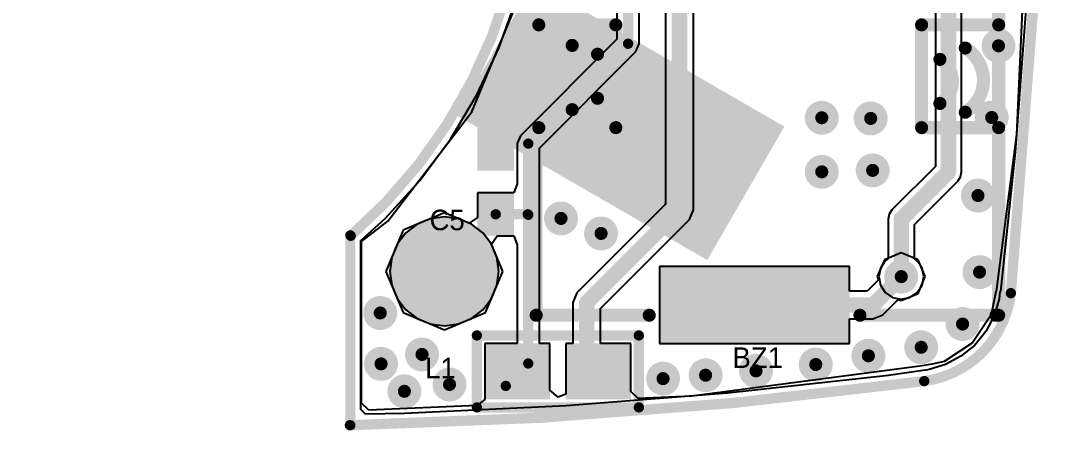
# Model space of a CAD drawing. Header units: millimetres. Extents: x 60.9 to 110.6, y 34.2 to 69.3.
# Drawn here: x 60.89 to 80.97, y 34.18 to 42.15 of the extents above; entities that cross this region are included whole.
import ezdxf

# ---------------------------------------------------------------- set-up
doc = ezdxf.new("R2010")
doc.units = ezdxf.units.MM
for name, color, linetype in [('BottomLayer', 5, 'Continuous'), ('BottomSolder', 6, 'Continuous'), ('KeepOutLayer', 6, 'Continuous'), ('MultiLayer', 9, 'Continuous'), ('TopLayer', 1, 'Continuous'), ('TopOverlay', 2, 'Continuous'), ('TopPaste', 8, 'Continuous'), ('TopSolder', 216, 'Continuous'), ('ViaHoleLayer', 16, 'Continuous')]:
    doc.layers.add(name, color=color, linetype=linetype)

# ---------------------------------------------------------------- blocks, each defined once
blk = doc.blocks.new('BUZZER_9X9_2')
at = {"layer": 'TopLayer'}
for points in [[(-0.65, -1.75), (0.65, -1.75), (-0.65, 1.75), (0.65, 1.75)], [(8.05, -1.75), (9.35, -1.75), (8.05, 1.75), (9.35, 1.75)]]:
    blk.add_solid(points, dxfattribs=at)
at = {"layer": 'TopOverlay', "const_width": 0.254}
for points in [[(8.9, 4.75), (-0.1, 4.75)], [(-0.1, 2.1), (-0.1, 4.75)], [(3.25, 3.25), (3.25, 4.75)], [(5.25, 3.25), (5.25, 4.75)], [(8.9, 2.05), (8.9, 4.7)], [(5.25, 3.25), (3.25, 3.25)], [(-0.1, -4.25), (-0.1, -2.05)], [(8.9, -4.25), (8.9, -2.05)], [(5.25, -2.7), (3.25, -2.7)], [(3.25, -4.2), (3.25, -2.7)], [(5.25, -4.2), (5.25, -2.7)], [(8.9, -4.25), (-0.1, -4.25)]]:
    blk.add_lwpolyline(points, dxfattribs=at)
at = {"layer": 'TopOverlay', "const_width": 0.127}
for points in [[(-0.163, 4.75, 1), (-0.036, 4.75, 1)], [(-0.163, 4.75, 1), (-0.036, 4.75, 1)], [(3.186, 4.75, 1), (3.313, 4.75, 1)], [(5.186, 4.75, 1), (5.313, 4.75, 1)], [(8.836, 4.75, 1), (8.963, 4.75, 1)], [(8.836, 4.7, 1), (8.963, 4.7, 1)], [(3.637, 4.1, 1), (3.764, 4.1, 1)], [(4.887, 4.1, 1), (5.014, 4.1, 1)], [(3.858, 3.607, 1), (3.985, 3.607, 1)], [(4.715, 3.607, 1), (4.842, 3.607, 1)], [(3.186, 3.25, 1), (3.313, 3.25, 1)], [(3.186, 3.25, 1), (3.313, 3.25, 1)], [(5.186, 3.25, 1), (5.313, 3.25, 1)], [(5.186, 3.25, 1), (5.313, 3.25, 1)], [(-0.163, 2.1, 1), (-0.036, 2.1, 1)], [(8.836, 2.05, 1), (8.963, 2.05, 1)], [(-0.163, -2.05, 1), (-0.036, -2.05, 1)], [(8.836, -2.05, 1), (8.963, -2.05, 1)], [(3.186, -2.7, 1), (3.313, -2.7, 1)], [(3.186, -2.7, 1), (3.313, -2.7, 1)], [(5.186, -2.7, 1), (5.313, -2.7, 1)], [(5.186, -2.7, 1), (5.313, -2.7, 1)], [(3.758, -3.057, 1), (3.885, -3.057, 1)], [(4.615, -3.057, 1), (4.742, -3.057, 1)], [(3.586, -3.55, 1), (3.713, -3.55, 1)], [(4.836, -3.55, 1), (4.963, -3.55, 1)], [(-0.163, -4.25, 1), (-0.036, -4.25, 1)], [(-0.163, -4.25, 1), (-0.036, -4.25, 1)], [(3.186, -4.2, 1), (3.313, -4.2, 1)], [(5.186, -4.2, 1), (5.313, -4.2, 1)], [(8.836, -4.25, 1), (8.963, -4.25, 1)], [(8.836, -4.25, 1), (8.963, -4.25, 1)]]:
    blk.add_lwpolyline(points, format="xyb", close=True, dxfattribs=at)
at = {"layer": 'TopOverlay', "const_width": 0.254}
for points in [[(3.7, 4.1, -0.56619), (4.95, 4.1)], [(3.921, 3.607, -0.566188), (4.779, 3.607)], [(4.679, -3.057, -0.566188), (3.821, -3.057)], [(4.9, -3.55, -0.56619), (3.65, -3.55)]]:
    blk.add_lwpolyline(points, format="xyb", dxfattribs=at)
at = {"layer": 'TopPaste'}
for points in [[(-0.65, -1.75), (0.65, -1.75), (-0.65, 1.75), (0.65, 1.75)], [(8.05, -1.75), (9.35, -1.75), (8.05, 1.75), (9.35, 1.75)]]:
    blk.add_solid(points, dxfattribs=at)
at = {"layer": 'TopSolder'}
for points in [[(-0.752, -1.852), (0.752, -1.852), (-0.752, 1.852), (0.752, 1.852)], [(7.948, -1.852), (9.452, -1.852), (7.948, 1.852), (9.452, 1.852)]]:
    blk.add_solid(points, dxfattribs=at)
blk = doc.blocks.new('0402_20')
at = {"layer": 'TopLayer'}
for points in [[(-0.9525, -0.254), (-0.3175, -0.254), (-0.9525, 0.254), (-0.3175, 0.254)], [(0.3175, -0.254), (0.9525, -0.254), (0.3175, 0.254), (0.9525, 0.254)]]:
    blk.add_solid(points, dxfattribs=at)
at = {"layer": 'TopPaste'}
for points in [[(-0.9525, -0.254), (-0.3175, -0.254), (-0.9525, 0.254), (-0.3175, 0.254)], [(0.3175, -0.254), (0.9525, -0.254), (0.3175, 0.254), (0.9525, 0.254)]]:
    blk.add_solid(points, dxfattribs=at)
at = {"layer": 'TopSolder'}
for points in [[(-1.0541, -0.3556), (-0.2159, -0.3556), (-1.0541, 0.3556), (-0.2159, 0.3556)], [(0.2159, -0.3556), (1.0541, -0.3556), (0.2159, 0.3556), (1.0541, 0.3556)]]:
    blk.add_solid(points, dxfattribs=at)
blk = doc.blocks.new('0603_26')
at = {"layer": 'TopLayer'}
for points in [[(-1.321, -0.445), (-0.254, -0.445), (-1.321, 0.445), (-0.254, 0.445)], [(0.254, -0.445), (1.321, -0.445), (0.254, 0.445), (1.321, 0.445)]]:
    blk.add_solid(points, dxfattribs=at)
at = {"layer": 'TopOverlay', "const_width": 0.2}
for points in [[(-1.576, 0.7), (1.576, 0.7)], [(-1.576, -0.7), (-1.576, 0.7)], [(1.576, -0.7), (1.576, 0.7)], [(-1.576, -0.7), (1.576, -0.7)]]:
    blk.add_lwpolyline(points, dxfattribs=at)
at = {"layer": 'TopOverlay', "const_width": 0.1}
for points in [[(-1.626, 0.7, 1), (-1.526, 0.7, 1)], [(-1.626, 0.7, 1), (-1.526, 0.7, 1)], [(1.526, 0.7, 1), (1.626, 0.7, 1)], [(1.526, 0.7, 1), (1.626, 0.7, 1)], [(-1.626, -0.7, 1), (-1.526, -0.7, 1)], [(-1.626, -0.7, 1), (-1.526, -0.7, 1)], [(1.526, -0.7, 1), (1.626, -0.7, 1)], [(1.526, -0.7, 1), (1.626, -0.7, 1)]]:
    blk.add_lwpolyline(points, format="xyb", close=True, dxfattribs=at)
at = {"layer": 'TopPaste'}
for points in [[(-1.321, -0.445), (-0.254, -0.445), (-1.321, 0.445), (-0.254, 0.445)], [(0.254, -0.445), (1.321, -0.445), (0.254, 0.445), (1.321, 0.445)]]:
    blk.add_solid(points, dxfattribs=at)
at = {"layer": 'TopSolder'}
for points in [[(-1.422, -0.546), (-0.152, -0.546), (-1.422, 0.546), (-0.152, 0.546)], [(0.152, -0.546), (1.422, -0.546), (0.152, 0.546), (1.422, 0.546)]]:
    blk.add_solid(points, dxfattribs=at)

msp = doc.modelspace()

# ---------------------------------------------------------------- linework, layer by layer
at = {"layer": 'BottomLayer'}
for p, q in [((78.691, 44.462), (78.691, 39.315)), ((79.201, 39.21), (79.201, 44.357)), ((80.478, 42.703), (80.242, 39.592)), ((70.195, 41.615), (70.533, 42.559)), ((69.767, 40.709), (70.195, 41.615)), ((69.252, 39.85), (69.767, 40.709)), ((68.655, 39.045), (69.252, 39.85)), ((80.242, 39.592), (79.955, 36.882)), ((78.691, 39.315), (77.846, 38.47)), ((79.181, 39.112), (79.201, 39.21)), ((67.982, 38.302), (68.655, 39.045)), ((78.281, 38.185), (79.126, 39.029)), ((79.126, 39.029), (79.181, 39.112)), ((77.791, 38.388), (77.771, 38.29)), ((77.846, 38.47), (77.791, 38.388)), ((67.508, 37.873), (67.982, 38.302)), ((68.605, 38.194), (68.386, 38.025)), ((68.86, 38.299), (68.605, 38.194)), ((69.134, 38.335), (68.86, 38.299)), ((69.409, 38.299), (69.134, 38.335)), ((69.664, 38.194), (69.409, 38.299)), ((69.883, 38.025), (69.664, 38.194)), ((77.771, 38.29), (77.771, 37.52)), ((78.281, 37.52), (78.281, 38.185)), ((68.386, 38.025), (68.217, 37.806)), ((70.052, 37.806), (69.883, 38.025)), ((67.508, 34.588), (67.508, 37.873)), ((68.217, 37.806), (68.111, 37.55)), ((70.157, 37.55), (70.052, 37.806)), ((68.111, 37.55), (68.075, 37.276)), ((70.193, 37.276), (70.157, 37.55)), ((77.716, 37.483), (77.621, 37.34)), ((77.771, 37.52), (77.716, 37.483)), ((78.336, 37.483), (78.281, 37.52)), ((78.431, 37.34), (78.336, 37.483)), ((68.075, 37.276), (68.111, 37.002)), ((70.157, 37.002), (70.193, 37.276)), ((77.621, 37.34), (77.587, 37.173)), ((77.587, 37.173), (77.621, 37.005)), ((78.465, 37.173), (78.431, 37.34)), ((78.431, 37.005), (78.465, 37.173)), ((68.111, 37.002), (68.217, 36.747)), ((70.052, 36.747), (70.157, 37.002)), ((77.621, 37.005), (77.716, 36.862)), ((78.336, 36.862), (78.431, 37.005)), ((68.217, 36.747), (68.386, 36.527)), ((69.883, 36.527), (70.052, 36.747)), ((77.716, 36.862), (77.858, 36.767)), ((77.858, 36.767), (78.026, 36.734)), ((78.026, 36.734), (78.194, 36.767)), ((78.194, 36.767), (78.336, 36.862)), ((79.948, 36.876), (79.934, 36.738)), ((79.955, 36.882), (79.948, 36.876)), ((79.948, 36.876), (79.948, 36.876)), ((79.934, 36.738), (79.835, 36.409)), ((68.386, 36.527), (68.605, 36.359)), ((68.605, 36.359), (68.86, 36.253)), ((69.409, 36.253), (69.664, 36.359)), ((69.664, 36.359), (69.883, 36.527)), ((79.835, 36.409), (79.673, 36.106)), ((68.86, 36.253), (69.134, 36.217)), ((69.134, 36.217), (69.409, 36.253)), ((79.673, 36.106), (79.455, 35.841)), ((79.455, 35.841), (79.189, 35.623)), ((79.189, 35.623), (78.886, 35.461)), ((78.445, 35.347), (77.777, 35.252)), ((78.446, 35.35), (78.445, 35.347)), ((78.511, 35.356), (78.446, 35.35)), ((78.57, 35.365), (78.511, 35.356)), ((78.886, 35.461), (78.57, 35.365)), ((77.777, 35.252), (74.646, 34.906)), ((74.646, 34.906), (71.506, 34.659)), ((67.598, 34.499), (67.508, 34.588)), ((71.506, 34.659), (68.36, 34.511)), ((68.36, 34.511), (67.598, 34.499))]:
    msp.add_line(p, q, dxfattribs=at)
at = {"layer": 'BottomLayer', "const_width": 0.3}
for points in [[(78.946, 39.21), (78.946, 44.462)], [(78.026, 38.29), (78.946, 39.21)], [(78.026, 37.173), (78.026, 38.29)]]:
    msp.add_lwpolyline(points, dxfattribs=at)
at = {"layer": 'BottomLayer'}
for points, const_width in [([(79.753, 41.663, 1), (80.084, 41.663, 1)], 0.33), ([(76.314, 40.264, 1), (76.644, 40.264, 1)], 0.33), ([(77.267, 40.251, 1), (77.597, 40.251, 1)], 0.33), ([(79.621, 40.269, 1), (79.951, 40.269, 1)], 0.33), ([(77.305, 39.24, 1), (77.635, 39.24, 1)], 0.33), ([(76.314, 39.212, 1), (76.644, 39.212, 1)], 0.33), ([(78.871, 39.21, 1), (79.021, 39.21, 1)], 0.15), ([(78.871, 39.21, 1), (79.021, 39.21, 1)], 0.15), ([(79.355, 38.75, 1), (79.685, 38.75, 1)], 0.33), ([(71.239, 38.305, 1), (71.569, 38.305, 1)], 0.33), ([(77.951, 38.29, 1), (78.101, 38.29, 1)], 0.15), ([(77.951, 38.29, 1), (78.101, 38.29, 1)], 0.15), ([(68.659, 37.276, 1), (69.609, 37.276, 1)], 0.95), ([(72.019, 38.013, 1), (72.349, 38.013, 1)], 0.33), ([(79.385, 37.261, 1), (79.715, 37.261, 1)], 0.33), ([(77.861, 37.173, 1), (78.191, 37.173, 1)], 0.33), ([(77.951, 37.173, 1), (78.101, 37.173, 1)], 0.15), ([(67.721, 36.466, 1), (68.052, 36.466, 1)], 0.33), ([(79.055, 36.251, 1), (79.385, 36.251, 1)], 0.33), ([(68.534, 35.659, 1), (68.864, 35.659, 1)], 0.33), ([(77.221, 35.633, 1), (77.551, 35.633, 1)], 0.33), ([(78.25, 35.798, 1), (78.58, 35.798, 1)], 0.33), ([(67.737, 35.476, 1), (68.067, 35.476, 1)], 0.33), ([(76.197, 35.463, 1), (76.528, 35.463, 1)], 0.33), ([(74.054, 35.255, 1), (74.384, 35.255, 1)], 0.33), ([(75.034, 35.339, 1), (75.364, 35.339, 1)], 0.33), ([(69.07, 35.075, 1), (69.4, 35.075, 1)], 0.33), ([(73.226, 35.189, 1), (73.556, 35.189, 1)], 0.33), ([(68.191, 34.942, 1), (68.521, 34.942, 1)], 0.33)]:
    msp.add_lwpolyline(points, format="xyb", close=True, dxfattribs=dict(at, const_width=const_width))
msp.add_solid([(75.751, 40.093), (70.879, 42.906), (74.251, 37.495), (69.379, 40.308)], dxfattribs=at)
at = {"layer": 'BottomSolder', "const_width": 1.052}
msp.add_lwpolyline([(68.609, 37.276, 1), (69.66, 37.276, 1)], format="xyb", close=True, dxfattribs=at)
at = {"layer": 'BottomSolder'}
msp.add_solid([(75.751, 40.093), (70.883, 42.904), (74.251, 37.495), (69.383, 40.306)], dxfattribs=at)
at = {"layer": 'KeepOutLayer', "const_width": 0.2}
for points in [[(80.159, 61.025, -0.058605), (80.159, 36.851)], [(60.988, 55.521, -0.685793), (67.312, 37.968)], [(80.159, 36.851, -0.342893), (78.474, 35.14)], [(78.473, 35.14, -0.027919), (67.296, 34.282)]]:
    msp.add_lwpolyline(points, format="xyb", dxfattribs=at)
msp.add_lwpolyline([(67.304, 34.282), (67.304, 37.977)], dxfattribs=at)
at = {"layer": 'KeepOutLayer', "const_width": 0.1}
for points in [[(67.254, 37.977, 1), (67.354, 37.977, 1)], [(67.262, 37.968, 1), (67.362, 37.968, 1)], [(80.109, 36.851, 1), (80.209, 36.851, 1)], [(80.109, 36.851, 1), (80.209, 36.851, 1)], [(78.423, 35.14, 1), (78.523, 35.14, 1)], [(78.424, 35.14, 1), (78.524, 35.14, 1)], [(67.246, 34.282, 1), (67.346, 34.282, 1)], [(67.254, 34.282, 1), (67.354, 34.282, 1)]]:
    msp.add_lwpolyline(points, format="xyb", close=True, dxfattribs=at)
at = {"layer": 'MultiLayer'}
for points, const_width in [([(79.753, 41.663, 1), (80.084, 41.663, 1)], 0.33), ([(76.314, 40.264, 1), (76.644, 40.264, 1)], 0.33), ([(77.267, 40.251, 1), (77.597, 40.251, 1)], 0.33), ([(79.621, 40.269, 1), (79.951, 40.269, 1)], 0.33), ([(77.305, 39.24, 1), (77.635, 39.24, 1)], 0.33), ([(76.314, 39.212, 1), (76.644, 39.212, 1)], 0.33), ([(79.355, 38.75, 1), (79.685, 38.75, 1)], 0.33), ([(71.239, 38.305, 1), (71.569, 38.305, 1)], 0.33), ([(68.659, 37.276, 1), (69.609, 37.276, 1)], 0.95), ([(72.019, 38.013, 1), (72.349, 38.013, 1)], 0.33), ([(79.385, 37.261, 1), (79.715, 37.261, 1)], 0.33), ([(77.861, 37.173, 1), (78.191, 37.173, 1)], 0.33), ([(67.721, 36.466, 1), (68.052, 36.466, 1)], 0.33), ([(79.055, 36.251, 1), (79.385, 36.251, 1)], 0.33), ([(68.534, 35.659, 1), (68.864, 35.659, 1)], 0.33), ([(77.221, 35.633, 1), (77.551, 35.633, 1)], 0.33), ([(78.25, 35.798, 1), (78.58, 35.798, 1)], 0.33), ([(67.737, 35.476, 1), (68.067, 35.476, 1)], 0.33), ([(76.197, 35.463, 1), (76.528, 35.463, 1)], 0.33), ([(74.054, 35.255, 1), (74.384, 35.255, 1)], 0.33), ([(75.034, 35.339, 1), (75.364, 35.339, 1)], 0.33), ([(69.07, 35.075, 1), (69.4, 35.075, 1)], 0.33), ([(73.226, 35.189, 1), (73.556, 35.189, 1)], 0.33), ([(68.191, 34.942, 1), (68.521, 34.942, 1)], 0.33)]:
    msp.add_lwpolyline(points, format="xyb", close=True, dxfattribs=dict(at, const_width=const_width))
at = {"layer": 'TopLayer'}
for p, q in [((80.502, 45.192), (80.272, 39.937)), ((72.493, 43.459), (72.493, 41.794)), ((72.926, 41.704), (72.926, 43.288)), ((73.44, 43.047), (73.44, 38.585)), ((73.981, 38.473), (73.981, 43.167)), ((69.67, 40.379), (70.698, 42.861)), ((72.493, 41.794), (70.614, 39.914)), ((72.863, 41.551), (72.926, 41.704)), ((70.983, 39.671), (72.863, 41.551)), ((68.035, 38.249), (69.67, 40.379)), ((70.614, 39.914), (70.55, 39.761)), ((70.55, 39.761), (70.55, 38.978)), ((80.272, 39.937), (79.871, 36.885)), ((70.983, 38.376), (70.983, 39.671)), ((70.55, 38.978), (70.488, 38.803)), ((70.488, 38.803), (69.78, 38.803)), ((69.78, 38.803), (69.78, 38.325)), ((73.44, 38.585), (71.713, 36.858)), ((69.134, 38.413), (68.331, 38.08)), ((69.614, 38.214), (69.134, 38.413)), ((70.983, 35.873), (70.983, 38.376)), ((73.902, 38.282), (73.981, 38.473)), ((67.52, 37.854), (68.035, 38.249)), ((69.78, 38.325), (69.614, 38.214)), ((72.175, 36.555), (73.902, 38.282)), ((68.331, 38.08), (67.998, 37.276)), ((70.053, 37.802), (70.164, 37.968)), ((70.164, 37.968), (70.488, 37.968)), ((70.488, 37.968), (70.55, 37.794)), ((67.52, 34.711), (67.52, 37.854)), ((70.271, 37.276), (70.053, 37.802)), ((70.55, 37.794), (70.55, 35.873)), ((78.026, 37.638), (77.697, 37.502)), ((78.355, 37.502), (78.026, 37.638)), ((77.022, 37.371), (73.322, 37.371)), ((73.322, 37.371), (73.322, 35.871)), ((77.022, 36.892), (77.022, 37.371)), ((77.697, 37.502), (77.56, 37.173)), ((78.492, 37.173), (78.355, 37.502)), ((67.998, 37.276), (68.331, 36.473)), ((69.938, 36.473), (70.271, 37.276)), ((77.56, 37.173), (77.585, 37.114)), ((78.355, 36.843), (78.492, 37.173)), ((77.585, 37.114), (77.363, 36.892)), ((71.713, 36.858), (71.634, 36.667)), ((77.363, 36.892), (77.022, 36.892)), ((78.026, 36.707), (78.355, 36.843)), ((79.866, 36.886), (79.776, 36.433)), ((79.871, 36.885), (79.866, 36.886)), ((71.634, 36.667), (71.634, 35.873)), ((72.175, 35.873), (72.175, 36.555)), ((77.666, 36.43), (77.967, 36.731)), ((77.967, 36.731), (78.026, 36.707)), ((68.331, 36.473), (69.134, 36.14)), ((69.134, 36.14), (69.938, 36.473)), ((77.022, 35.871), (77.022, 36.35)), ((77.022, 36.35), (77.475, 36.35)), ((77.475, 36.35), (77.666, 36.43)), ((79.776, 36.433), (79.41, 35.885)), ((70.55, 35.873), (69.923, 35.873)), ((69.923, 35.873), (69.923, 34.871)), ((71.189, 35.873), (70.983, 35.873)), ((71.189, 34.963), (71.189, 35.873)), ((71.634, 35.873), (71.497, 35.873)), ((71.497, 35.873), (71.497, 34.889)), ((72.764, 35.873), (72.175, 35.873)), ((72.764, 34.94), (72.764, 35.873)), ((73.322, 35.871), (77.022, 35.871)), ((79.41, 35.885), (78.862, 35.519)), ((78.237, 35.411), (73.949, 34.847)), ((78.433, 35.437), (78.237, 35.411)), ((78.627, 35.472), (78.433, 35.437)), ((78.862, 35.519), (78.627, 35.472)), ((71.35, 34.831), (71.189, 34.963)), ((72.909, 34.801), (72.764, 34.94)), ((69.923, 34.784), (69.772, 34.664)), ((69.923, 34.871), (69.923, 34.784)), ((71.497, 34.889), (71.35, 34.831)), ((73.949, 34.847), (72.909, 34.801)), ((67.665, 34.572), (67.52, 34.711)), ((69.772, 34.664), (67.665, 34.572))]:
    msp.add_line(p, q, dxfattribs=at)
for points, const_width in [([(72.71, 41.704), (72.71, 43.834)], 0.2), ([(73.711, 38.473), (73.711, 43.177)], 0.3), ([(70.767, 39.761), (72.71, 41.704)], 0.2), ([(70.767, 38.376), (70.767, 39.761)], 0.2), ([(71.905, 36.667), (73.711, 38.473)], 0.3), ([(70.134, 38.386), (70.757, 38.386)], 0.2), ([(70.757, 38.386), (70.767, 38.376)], 0.2), ([(70.767, 35.483), (70.767, 38.376)], 0.2), ([(77.475, 36.621), (78.026, 37.173)], 0.3), ([(71.905, 35.047), (71.905, 36.667)], 0.3), ([(75.172, 36.621), (77.475, 36.621)], 0.3), ([(70.33, 35.047), (70.767, 35.483)], 0.2)]:
    msp.add_lwpolyline(points, dxfattribs=dict(at, const_width=const_width))
for points, const_width in [([(79.753, 41.663, 1), (80.084, 41.663, 1)], 0.33), ([(72.66, 41.704, 1), (72.76, 41.704, 1)], 0.1), ([(72.66, 41.704, 1), (72.76, 41.704, 1)], 0.1), ([(76.314, 40.264, 1), (76.644, 40.264, 1)], 0.33), ([(77.267, 40.251, 1), (77.597, 40.251, 1)], 0.33), ([(79.621, 40.269, 1), (79.951, 40.269, 1)], 0.33), ([(70.717, 39.761, 1), (70.817, 39.761, 1)], 0.1), ([(70.717, 39.761, 1), (70.817, 39.761, 1)], 0.1), ([(77.305, 39.24, 1), (77.635, 39.24, 1)], 0.33), ([(76.314, 39.212, 1), (76.644, 39.212, 1)], 0.33), ([(79.355, 38.75, 1), (79.685, 38.75, 1)], 0.33), ([(71.239, 38.305, 1), (71.569, 38.305, 1)], 0.33), ([(73.636, 38.473, 1), (73.786, 38.473, 1)], 0.15), ([(73.636, 38.473, 1), (73.786, 38.473, 1)], 0.15), ([(70.084, 38.386, 1), (70.184, 38.386, 1)], 0.1), ([(70.707, 38.386, 1), (70.807, 38.386, 1)], 0.1), ([(70.707, 38.386, 1), (70.807, 38.386, 1)], 0.1), ([(70.717, 38.376, 1), (70.817, 38.376, 1)], 0.1), ([(70.717, 38.376, 1), (70.817, 38.376, 1)], 0.1), ([(70.717, 38.376, 1), (70.817, 38.376, 1)], 0.1), ([(68.659, 37.276, 1), (69.609, 37.276, 1)], 0.95), ([(72.019, 38.013, 1), (72.349, 38.013, 1)], 0.33), ([(79.385, 37.261, 1), (79.715, 37.261, 1)], 0.33), ([(77.861, 37.173, 1), (78.191, 37.173, 1)], 0.33), ([(77.951, 37.173, 1), (78.101, 37.173, 1)], 0.15), ([(67.721, 36.466, 1), (68.052, 36.466, 1)], 0.33), ([(71.83, 36.667, 1), (71.98, 36.667, 1)], 0.15), ([(71.83, 36.667, 1), (71.98, 36.667, 1)], 0.15), ([(75.097, 36.621, 1), (75.247, 36.621, 1)], 0.15), ([(77.4, 36.621, 1), (77.55, 36.621, 1)], 0.15), ([(77.4, 36.621, 1), (77.55, 36.621, 1)], 0.15), ([(79.055, 36.251, 1), (79.385, 36.251, 1)], 0.33), ([(68.534, 35.659, 1), (68.864, 35.659, 1)], 0.33), ([(77.221, 35.633, 1), (77.551, 35.633, 1)], 0.33), ([(78.25, 35.798, 1), (78.58, 35.798, 1)], 0.33), ([(67.737, 35.476, 1), (68.067, 35.476, 1)], 0.33), ([(76.197, 35.463, 1), (76.528, 35.463, 1)], 0.33), ([(70.717, 35.483, 1), (70.817, 35.483, 1)], 0.1), ([(70.717, 35.483, 1), (70.817, 35.483, 1)], 0.1), ([(74.054, 35.255, 1), (74.384, 35.255, 1)], 0.33), ([(75.034, 35.339, 1), (75.364, 35.339, 1)], 0.33), ([(69.07, 35.075, 1), (69.4, 35.075, 1)], 0.33), ([(73.226, 35.189, 1), (73.556, 35.189, 1)], 0.33), ([(68.191, 34.942, 1), (68.521, 34.942, 1)], 0.33), ([(70.28, 35.047, 1), (70.38, 35.047, 1)], 0.1), ([(71.83, 35.047, 1), (71.98, 35.047, 1)], 0.15)]:
    msp.add_lwpolyline(points, format="xyb", close=True, dxfattribs=dict(at, const_width=const_width))
at = {"layer": 'TopSolder', "const_width": 1.052}
msp.add_lwpolyline([(68.609, 37.276, 1), (69.66, 37.276, 1)], format="xyb", close=True, dxfattribs=at)
at = {"layer": 'ViaHoleLayer'}
for points, const_width in [([(79.855, 41.663, 1), (79.982, 41.663, 1)], 0.127), ([(76.416, 40.264, 1), (76.543, 40.264, 1)], 0.127), ([(77.368, 40.251, 1), (77.495, 40.251, 1)], 0.127), ([(79.723, 40.269, 1), (79.85, 40.269, 1)], 0.127), ([(77.406, 39.24, 1), (77.533, 39.24, 1)], 0.127), ([(76.416, 39.212, 1), (76.543, 39.212, 1)], 0.127), ([(79.456, 38.75, 1), (79.583, 38.75, 1)], 0.127), ([(71.341, 38.305, 1), (71.468, 38.305, 1)], 0.127), ([(68.659, 37.276, 1), (69.609, 37.276, 1)], 0.95), ([(72.121, 38.013, 1), (72.248, 38.013, 1)], 0.127), ([(79.487, 37.261, 1), (79.614, 37.261, 1)], 0.127), ([(77.963, 37.173, 1), (78.09, 37.173, 1)], 0.127), ([(67.823, 36.466, 1), (67.95, 36.466, 1)], 0.127), ([(79.156, 36.251, 1), (79.283, 36.251, 1)], 0.127), ([(68.636, 35.659, 1), (68.763, 35.659, 1)], 0.127), ([(77.323, 35.633, 1), (77.45, 35.633, 1)], 0.127), ([(78.351, 35.798, 1), (78.478, 35.798, 1)], 0.127), ([(67.838, 35.476, 1), (67.965, 35.476, 1)], 0.127), ([(76.299, 35.463, 1), (76.426, 35.463, 1)], 0.127), ([(74.155, 35.255, 1), (74.282, 35.255, 1)], 0.127), ([(75.136, 35.339, 1), (75.263, 35.339, 1)], 0.127), ([(69.172, 35.075, 1), (69.299, 35.075, 1)], 0.127), ([(73.327, 35.189, 1), (73.454, 35.189, 1)], 0.127), ([(68.293, 34.942, 1), (68.42, 34.942, 1)], 0.127)]:
    msp.add_lwpolyline(points, format="xyb", close=True, dxfattribs=dict(at, const_width=const_width))

# ---------------------------------------------------------------- block references
for name, p, rotation in [('BUZZER_9X9_2', (75.172, 45.321), 270), ('0402_20', (70.134, 39.021), 90), ('0603_26', (71.343, 35.329), 360)]:
    msp.add_blockref(name, p, dxfattribs=dict(rotation=rotation))

# ---------------------------------------------------------------- texts
at = {"layer": 'TopOverlay'}
for s, p in [('C5', (68.847, 38.076)), ('BZ1', (74.742, 35.397)), ('L1', (68.76, 35.194))]:
    msp.add_text(s, height=0.4, dxfattribs=at).set_placement(p)

doc.saveas('drawing.dxf')
